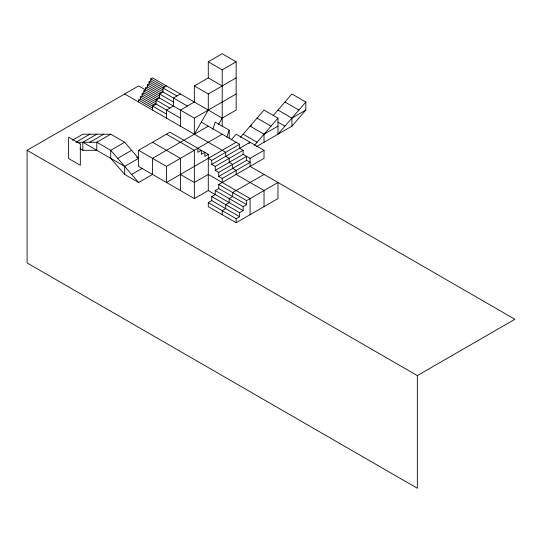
<?xml version="1.0" encoding="UTF-8"?>
<svg xmlns="http://www.w3.org/2000/svg" width="542" height="542" viewBox="0 0 542 542"><rect width="100%" height="100%" fill="white"/><g stroke="black" fill="none" stroke-linecap="round" stroke-linejoin="round"><path stroke-width="0.81" d="M212.837 129.104L215.249 122.14L229.191 130.182L229.191 138.23M226.78 137.146L229.191 130.182M218.528 124.504L222.22 118.115L236.156 110.067L236.156 61.788L222.22 53.739L208.284 61.788L208.284 77.885L194.348 85.927L194.348 102.025L180.411 110.067L180.411 126.164M231.332 139.782L236.156 134.206L264.029 150.303L264.029 158.345L218.738 184.497L218.738 188.521L246.61 204.619L246.61 200.594L277.971 182.485L277.971 198.582L236.156 222.721L208.284 206.624L208.284 202.606L211.766 200.594L239.639 216.685L239.639 212.66L211.766 196.57L211.766 200.594M240.445 137.302L264.029 110.067L277.971 118.115L277.971 134.206L305.844 102.025L291.908 93.976L273.141 115.642M249.022 143.495L250.092 142.255L211.766 164.382L211.766 160.357L239.639 144.267L239.639 148.291L243.128 150.303L243.128 154.328L250.092 158.345L250.092 166.394M254.381 145.351L277.971 118.115M256.366 146.679L291.908 126.164L305.844 110.067L305.844 102.025M27.1 150.303L417.34 375.606L417.34 488.261L27.1 262.951L27.1 150.303L138.596 85.927L194.348 118.115L236.156 93.976M138.596 102.025L138.596 100.013L140.337 99.003L140.337 96.991L142.079 95.988L142.079 93.976L143.826 92.967L143.826 90.961L145.568 89.952L145.568 87.94L147.309 86.937L147.309 84.925L149.05 83.915L149.05 81.903L150.791 80.9L150.791 78.888L152.532 77.885L222.22 118.115M72.398 140.243L82.851 134.206L110.724 134.206L124.66 142.255L138.596 158.345L124.66 166.394L82.851 142.255L82.851 150.303L96.788 150.303L96.788 142.255L110.724 134.206M166.469 85.927L162.986 87.94L162.986 91.964L159.504 93.976L159.504 98L156.021 100.013L156.021 104.037L152.532 106.042L152.532 110.067M89.816 134.206L75.88 142.255L96.788 142.255L110.724 150.303L138.596 182.485L152.532 174.443L152.532 158.345L208.284 126.164M82.851 142.255L96.788 134.206M89.816 142.255L103.752 134.206M180.411 93.976L173.44 98L173.44 106.042L166.469 110.067L166.469 118.115M208.284 61.788L222.22 69.837L236.156 61.788M124.66 142.255L110.724 150.303L110.724 158.345L124.66 174.443L138.596 182.485M194.348 85.927L208.284 93.976L236.156 77.885M117.689 158.345L131.631 150.303M138.596 150.303L169.958 132.194L208.284 154.321L208.284 190.533L194.348 198.582L138.596 166.394L138.596 150.303L166.469 166.394L222.22 134.206M131.631 174.443L142.079 168.406M251.488 125.358L250.092 126.164L264.029 134.206L277.971 126.164M208.284 154.321L204.801 156.333L204.801 152.316L201.312 154.321L201.312 150.303L197.83 152.316L197.83 148.291M236.156 142.255L166.469 182.485L166.469 166.394M277.971 110.067L291.908 118.115L305.844 110.067M211.766 164.382L215.249 166.394L243.128 150.303M215.249 166.394L215.249 170.418L243.128 154.328M218.738 172.431L246.61 156.333L246.61 160.357L218.738 176.455L218.738 172.431L215.249 170.418M250.092 158.345L264.029 150.303M218.738 176.455L222.22 178.467L250.092 162.37L246.61 160.357M211.766 196.57L215.249 194.558L215.249 190.533L218.738 188.521M264.029 174.443L232.674 192.545L232.674 196.57L229.191 198.582L229.191 202.606L225.702 204.619L225.702 208.636L222.22 210.648L222.22 214.673M215.249 190.533L243.128 206.624L246.61 204.619M239.639 212.66L243.128 210.648L243.128 206.624M208.284 202.606L236.156 218.697L239.639 216.685M417.34 375.606L514.9 319.279L249.862 166.258M284.936 102.025L298.872 110.067M208.284 77.885L222.22 85.927M277.971 122.14L284.936 126.164M257.064 118.115L271 126.164M150.791 78.888L164.727 86.937M150.791 80.9L176.922 95.988M243.128 134.206L257.064 142.255M149.05 81.903L162.986 89.952M149.05 83.915L187.376 106.042M147.309 84.925L161.245 92.967M147.309 86.937L173.44 102.025M145.568 87.94L159.504 95.988M201.312 122.14L239.639 144.267M143.826 90.961L157.763 99.003M143.826 92.967L169.958 108.054M142.079 93.976L156.021 102.025M142.079 95.988L180.411 118.115M140.337 96.991L154.274 105.04M140.337 99.003L166.469 114.091M138.596 100.013L152.532 108.054M124.66 93.976L225.702 152.316L225.702 156.333L229.191 158.345L229.191 162.37L232.674 164.382L232.674 168.406L236.156 170.418L236.156 174.443L264.029 190.533L264.029 206.624M166.469 134.206L194.348 150.303L194.348 198.582M208.284 158.345L211.766 160.357M152.532 142.255L180.411 158.345L180.411 190.533M218.738 184.497L246.61 200.594M180.411 174.443L194.348 182.485L208.284 174.443L250.092 198.582L250.092 214.673M208.284 190.533L243.128 210.648M136.509 157.139L138.596 158.345M80.06 148.691L82.851 150.303M291.908 118.115L291.908 126.164M264.029 134.206L264.029 142.255M236.156 218.697L236.156 222.721M222.22 69.837L222.22 126.164M222.22 178.467L222.22 182.485M208.284 93.976L208.284 110.067L194.348 134.206L194.348 118.115M124.66 166.394L124.66 174.443M80.324 143.942L68.617 137.187L68.617 158.535L80.324 165.29L80.324 143.942"/></g></svg>
